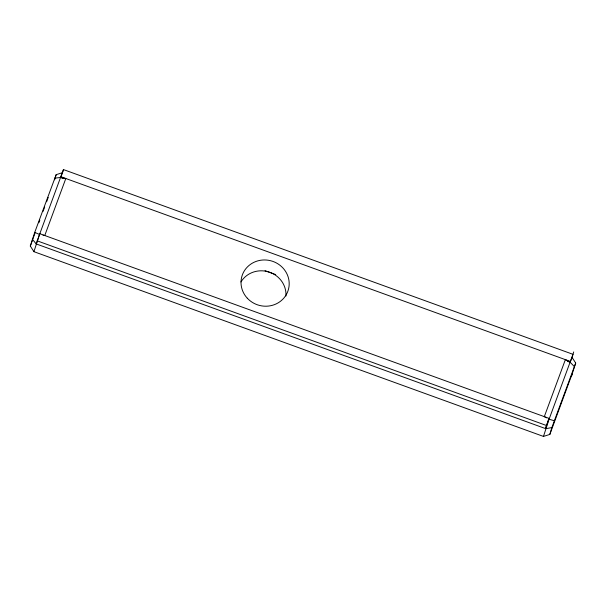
<?xml version="1.0" encoding="UTF-8"?>
<svg xmlns="http://www.w3.org/2000/svg" width="606" height="606" viewBox="0 0 606 606"><rect width="100%" height="100%" fill="white"/><g stroke="black" fill="none" stroke-linecap="round" stroke-linejoin="round"><path stroke-width="0.91" d="M30.3 246.051L34.731 232.371L56.169 174.672L62.539 172.672L63.456 169.574L572.996 354.328L549.074 419.231L543.461 436.426L33.921 251.672L30.3 246.051L31.709 242.574M31.936 241.802L32.398 240.249M54.654 179.8L56.169 174.672M33.921 251.672L39.769 233.704L549.028 418.352L545.476 428.578L549.028 418.352M39.769 233.704L36.216 243.93L545.756 428.677L551.854 427.586L575.7 363.047L572.079 357.426L573.708 351.927M63.456 169.574L39.534 234.477L34.731 232.371M543.461 436.426L549.831 434.426L551.854 427.586M575.7 363.047L571.269 376.727L571.958 374.402L549.831 434.426M32.716 239.378L34.981 233.257M38.86 222.758L39.829 220.137M43.056 211.388L44.677 207.017M46.617 201.768L48.23 197.397M62.539 172.672L60.6 177.475L54.76 178.149M572.079 357.426L570.132 362.229L574.291 366.524M43.018 235.166L44.761 235.514L65.819 178.512L60.6 177.475L63.266 178.444M549.074 419.231L554.263 420.746M60.827 176.702L570.367 361.449M567.466 361.259L570.132 362.229L565.368 359.638L544.309 416.64L546.559 417.867M265.034 270.715L275.707 274.579M37.133 240.824L546.392 425.48M32.323 239.211L36.216 243.93M240.953 281.957A24.179 23.036 16.5 0 1 268.799 271.958A24.179 23.036 16.5 0 1 285.934 296.023M247.293 298.205A24.179 23.036 16.5 0 0 288.055 290.691A24.179 23.036 16.5 0 0 259.959 260.368A24.179 23.036 16.5 0 0 247.293 298.205"/></g></svg>
